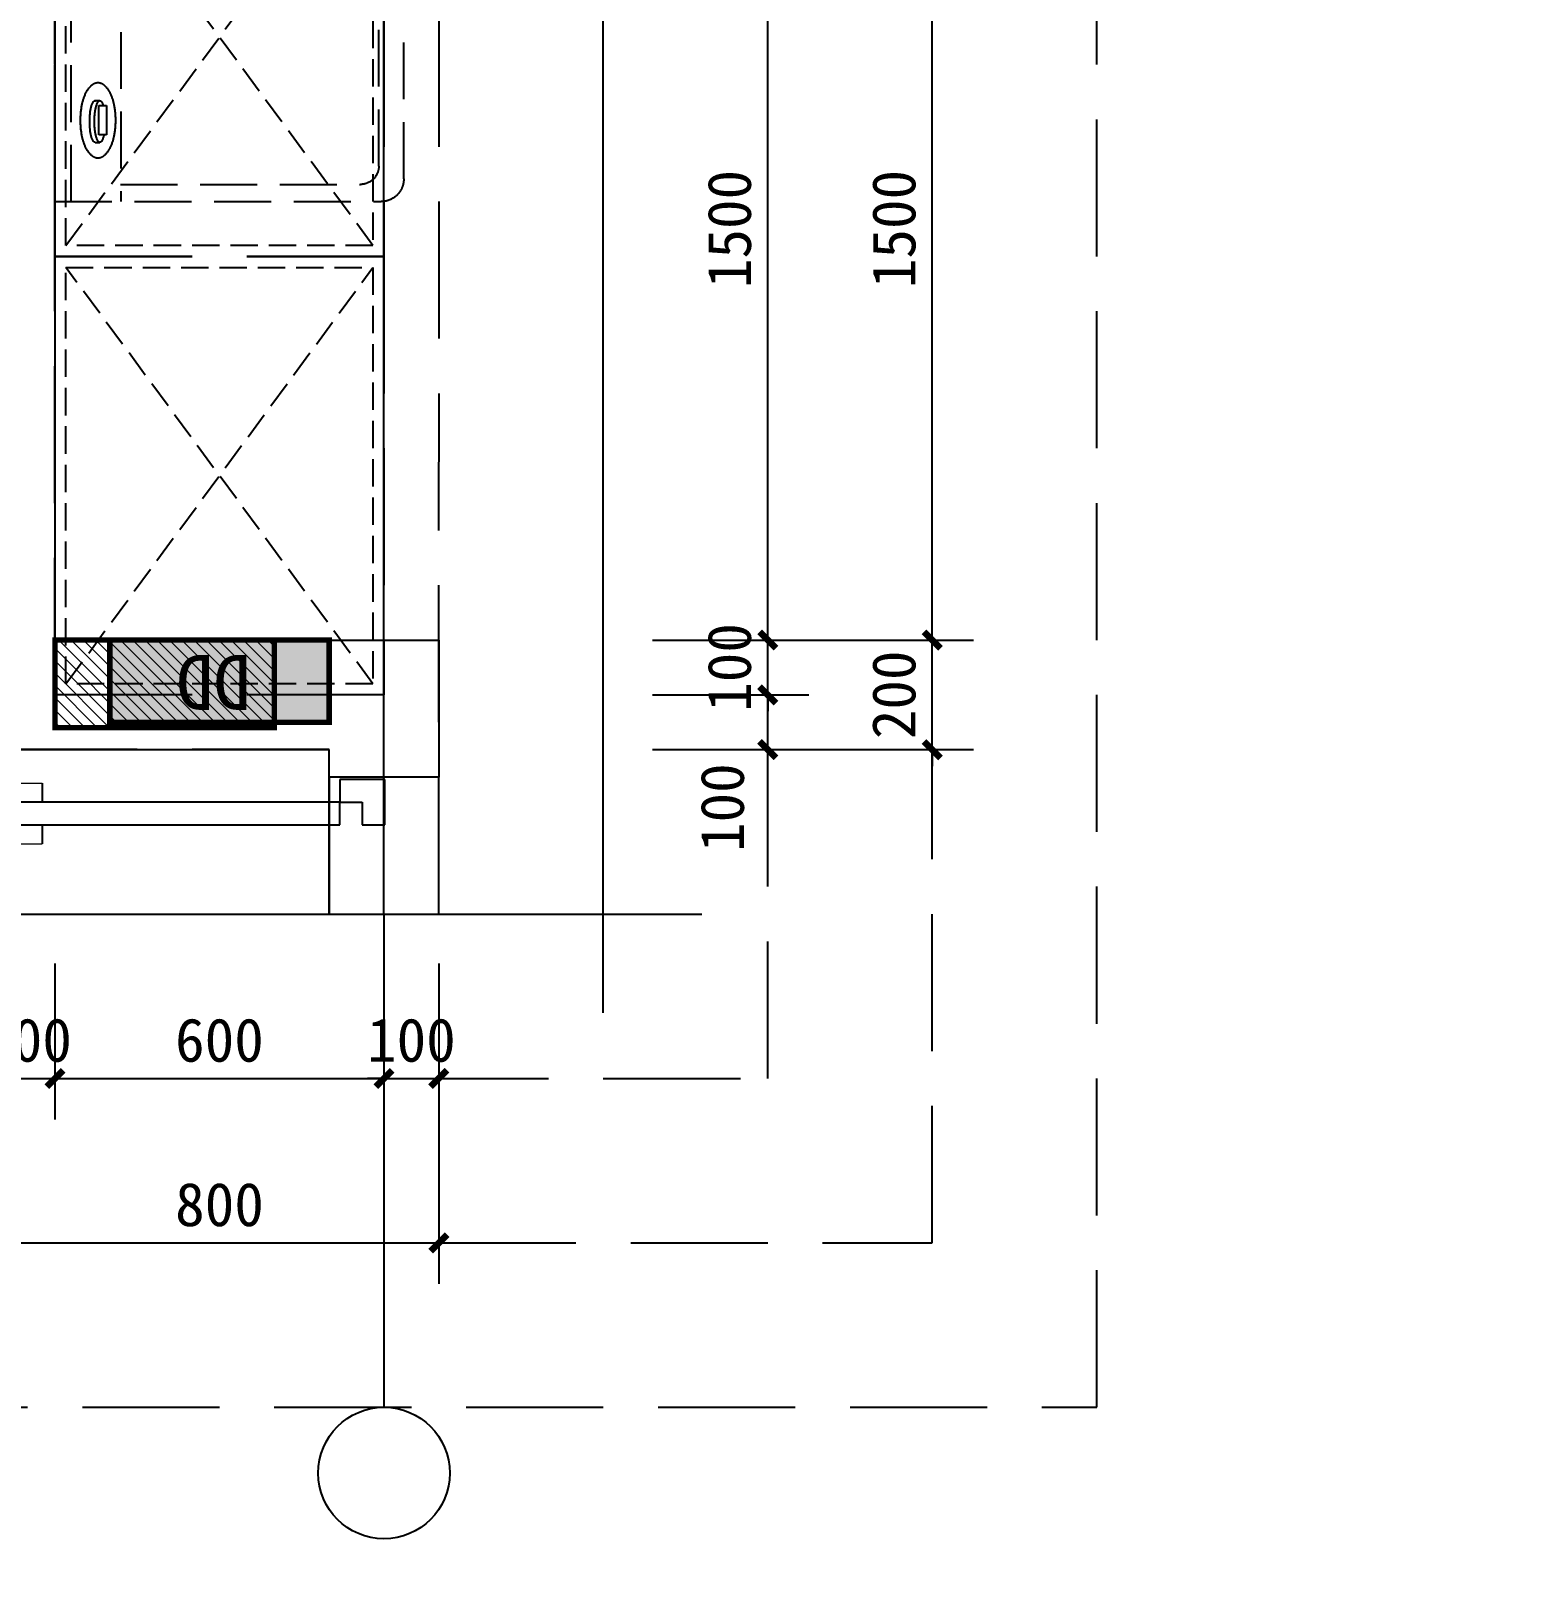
# Model space of a CAD drawing. Header units: millimetres. Extents: x -15 to 66915, y -15 to 18798.
# Drawn here: x 45122 to 47829, y 10256 to 13074 of the extents above; entities that cross this region are included whole.
import ezdxf
from ezdxf.enums import TextEntityAlignment as Align
from ezdxf.xclip import XClip

# ---------------------------------------------------------------- set-up
doc = ezdxf.new("R2010")
doc.units = ezdxf.units.MM
doc.header["$LTSCALE"] = 1000
doc.header["$XCLIPFRAME"] = 2
for name, pattern in [('1#2#楼$0$DOTE', [2.42, 2, -0.2, 0.02, -0.2]), ('105-WC$0$__DASH', [0.35, 0.25, -0.1]), ('105-墙体$0$DASH', [0.35, 0.25, -0.1]), ('105-家具-标$0$__DASH', [0.35, 0.25, -0.1]), ('105-家具-标$0$DASH', [0.35, 0.25, -0.1]), ('DASH', [0.35, 0.25, -0.1])]:
    doc.linetypes.add(name, pattern=pattern)
doc.layers.get('Defpoints').update_dxf_attribs({"color": 4, "linetype": 'DASH'})
for name, color, linetype in [('1#2#楼$0$A-ANNO-AXIS', 3, 'Continuous'), ('1#2#楼$0$A-ANNO-DIMS', 3, 'Continuous'), ('1#2#楼$0$A-ANNO-DOTE', 10, '1#2#楼$0$DOTE'), ('1#2#楼$0$A-ANNO-SYMB', 3, 'Continuous'), ('105-WC$0$A-FLOR-SPCL', 225, 'Continuous'), ('105-墙体$0$A-COLU-CONC-HATC', 204, 'Continuous'), ('105-墙体$0$A-DOOR', 51, 'Continuous'), ('105-墙体$0$A-WALL-BLOK', 131, 'Continuous'), ('105-墙体$0$A-WALL-CONC', 9, 'Continuous'), ('105-墙体$0$P-FIRE-FH', 1, 'Continuous'), ('105-家具-标$0$FF-FURN', 47, '105-家具-标$0$DASH'), ('105-家具-标$0$fur', 253, 'Continuous'), ('105-家具-标$0$JJ-02-活动家具', 47, '105-家具-标$0$DASH'), ('AXIS_TEXT', 7, 'Continuous')]:
    doc.layers.add(name, color=color, linetype=linetype)
doc.styles.add('1#2#楼$0$_TCH_DIM_T3', font='')
doc.styles.add('105-墙体$0$地上图例$0$平面图框$0$Style-ENGINEERING_1', font='simhei.ttf')
doc.styles.add('COMPLEX', font='COMPLEX')
doc.styles.get("Standard").update_dxf_attribs({"font": ''})
doc.styles.get('1#2#楼$0$_TCH_DIM_T3').set_extended_font_data('SimSun')
doc.styles.get('Standard').set_extended_font_data('SimSun')
doc.dimstyles.new('1#2#楼$0$_TCH_ARCH&&30', dxfattribs={"dimtxt": 79.303797, "dimasz": 30, "dimexe": 75, "dimexo": 90, "dimgap": 30, "dimtad": 1, "dimdec": 0, "dimzin": 0, "dimdsep": 46, "dimtxsty": '1#2#楼$0$_TCH_DIM_T3', "dimblk": '1#2#楼$0$_ArchTick', "dimcen": 0.09, "dimclrt": 7, "dimazin": 2, "dimtfac": 1, "dimtdec": 0, "dimtix": 1, "dimtmove": 2, "dimatfit": 3, "dimfxl": 100, "dimtolj": 1, "dimtzin": 0, "dimarcsym": 0})

# ---------------------------------------------------------------- blocks, each defined once
blk = doc.blocks.new('*U241')
at = {"color": 250, "linetype": '105-家具-标$0$DASH', "ltscale": 0.2}
for p, q in [((20, -580), (780, -20)), ((20, -20), (780, -580)), ((820, -580), (1580, -20)), ((820, -20), (1580, -580))]:
    blk.add_line(p, q, dxfattribs=at)
for points in [[(0, 0), (800, 0), (800, -600), (0, -600)], [(800, 0), (1600, 0), (1600, -600), (800, -600)]]:
    blk.add_lwpolyline(points, close=True)
for points in [[(20, -20), (780, -20), (780, -580), (20, -580)], [(820, -20), (1580, -20), (1580, -580), (820, -580)]]:
    blk.add_lwpolyline(points, close=True, dxfattribs=at)
blk = doc.blocks.new('105-家具-标$0$A$C640C06CE')
at = {"layer": '105-家具-标$0$FF-FURN'}
blk.add_line((0, -458), (0, -78.3), dxfattribs=at)
at = {"layer": '105-家具-标$0$FF-FURN', "extrusion": (0, 0, -1)}
for major_axis, start_param, end_param in [((-357.7, 0), 0.888621, 2.252972), ((-357.7, 1.2), -0.003333, 0.613772), ((349.2, 77.9), 4.06277, 4.162216), ((349.2, 77.9), 4.06277, 4.162216), ((-349.2, 77.9), 2.120969, 2.220415), ((-349.2, 77.9), 2.120969, 2.220415), ((357.7, 1.2), -0.613772, 0.003333), ((78.3, 0), 0.000513, 6.283698), ((78.3, 1), 3.385592, 4.494095), ((-78.3, 1), 1.78909, 2.897593), ((357.7, 1.2), 2.52782, 3.144925), ((-78.3, 1), -1.352502, -0.243999), ((78.3, 1), 0.243999, 1.352502), ((-357.7, 1.2), 3.13826, 3.755365), ((-349.2, 77.9), -1.020623, -0.921177), ((-349.2, 77.9), -1.020623, -0.921177), ((349.2, 77.9), 0.921177, 1.020623), ((349.2, 77.9), 0.921177, 1.020623), ((-357.7, 0), 4.030214, 5.394564)]:
    blk.add_ellipse((0, 0), major_axis=major_axis, ratio=1, start_param=start_param, end_param=end_param, dxfattribs=at)
at = {"layer": '105-家具-标$0$fur'}
for p, q in [((0, 610.6), (0, 534.3)), ((0, 534.3), (0, 610.6)), ((0, 458), (0, 78.3)), ((0, 78.3), (0, 458)), ((-242.9, 242.9), (-212.5, 212.5)), ((-212.5, 212.5), (-242.9, 242.9)), ((212.5, 212.5), (242.9, 242.9)), ((242.9, 242.9), (212.5, 212.5)), ((-182.2, 182.2), (-31.1, 31.1)), ((-31.1, 31.1), (-182.2, 182.2)), ((31.1, 31.1), (182.2, 182.2)), ((182.2, 182.2), (31.1, 31.1)), ((610.6, 0), (534.3, 0)), ((534.3, 0), (610.6, 0)), ((-610.6, 0), (-534.3, 0)), ((-534.3, 0), (-610.6, 0)), ((-458, 0), (-78.3, 0)), ((-78.3, 0), (-458, 0)), ((-182.2, -182.2), (-31.1, -31.1)), ((-31.1, -31.1), (-182.2, -182.2)), ((31.1, -31.1), (182.2, -182.2)), ((182.2, -182.2), (31.1, -31.1)), ((78.3, 0), (458, 0)), ((458, 0), (78.3, 0)), ((0, -78.3), (0, -458)), ((-242.9, -242.9), (-212.5, -212.5)), ((-212.5, -212.5), (-242.9, -242.9)), ((212.5, -212.5), (242.9, -242.9)), ((242.9, -242.9), (212.5, -212.5)), ((0, -534.3), (0, -610.6)), ((0, -610.6), (0, -534.3))]:
    blk.add_line(p, q, dxfattribs=at)
for major_axis, start_param, end_param in [((-141.1, 143.5), -0.608759, 0.008346), ((-145.8, 138.7), -0.825662, -0.726216), ((-145.8, 138.7), -0.825662, -0.726216), ((-142.5, 142), 4.028499, 5.392849), ((-144.3, 140.2), -0.014456, 0.602649), ((-171.4, 105.5), 0.467757, 0.567203), ((-171.4, 105.5), 0.467757, 0.567203), ((-32.1, 30.1), 3.109878, 9.393063), ((-32.1, 30.1), 0.2, 1.308503), ((-14.8, 16.2), 3.186593, 9.469778), ((-31, 31.2), -1.336602, -0.228099), ((-15.1, 16), 0.25847, 1.366973), ((-16.1, 15), -1.374959, -0.266456), ((-15.1, 16), 3.400063, 4.508566), ((-32.1, 30.1), 3.341592, 4.450095), ((-171.4, 105.5), 3.609349, 3.708795), ((-171.4, 105.5), 3.609349, 3.708795), ((-142.5, 142), 0.886906, 2.251257), ((-31, 31.2), 1.804991, 2.913494), ((-16.1, 15), 1.766633, 2.875136), ((-144.3, 140.2), 3.127137, 3.744242), ((-141.1, 143.5), 2.532833, 3.149938), ((-145.8, 138.7), 2.315931, 2.415377), ((-145.8, 138.7), 2.315931, 2.415377)]:
    blk.add_ellipse((0, 0), major_axis=major_axis, ratio=1, start_param=start_param, end_param=end_param, dxfattribs=at)
at = {"layer": '105-家具-标$0$fur', "extrusion": (0, 0, -1)}
for major_axis, start_param, end_param in [((-39.1, 0.4), 3.131185, 9.41437), ((39.1, 0.4), 3.382419, 4.490922), ((-39.1, 0.4), 1.792263, 2.900766), ((-39.1, 0.4), -1.349329, -0.240826), ((39.1, 0.4), 0.240826, 1.349329)]:
    blk.add_ellipse((0, 0), major_axis=major_axis, ratio=1, start_param=start_param, end_param=end_param, dxfattribs=at)
blk = doc.blocks.new('105-家具-标$0$A$C7C65464B')
at = {"layer": '105-家具-标$0$FF-FURN', "linetype": 'ByBlock'}
for p, q in [((0, 2823.9), (850.1, 2823.9)), ((0, 2823.9), (0, 0)), ((850.1, 2823.9), (850.1, 468.2)), ((850.1, 2478.1), (0, 2478.1)), ((169, 2311.3), (169, 2478.1))]:
    blk.add_line(p, q, dxfattribs=at)
at = {"layer": '105-家具-标$0$FF-FURN', "linetype": '105-家具-标$0$__DASH', "ltscale": 20}
blk.add_lwpolyline([(526.4, 2823.9), (526.4, 3211.4), (3206.4, 3211.4), (3206.4, 28.1), (850.1, 28.1)], dxfattribs=at)
blk.add_lwpolyline([(1750.1, 2477.9), (2350.1, 2477.9), (2350.1, 1277.9), (1750.1, 1277.9)], close=True, dxfattribs=at)
at = {"linetype": 'ByBlock', "xscale": 0.5453308063723759, "yscale": 0.5453308063723759, "zscale": 0.5453308063723759}
blk.add_blockref('105-家具-标$0$A$C640C06CE', (414.8, 2648.3), dxfattribs=at)
blk = doc.blocks.new('105-家具-标', base_point=(48050, 37750.5))
at = {"color": 8, "linetype": '105-家具-标$0$__DASH'}
blk.add_lwpolyline([(41100.1, 41550.5), (44600.1, 41550.5), (44600.1, 37750.5), (41100.1, 37750.5)], close=True, dxfattribs=at)
at = {"layer": 'Defpoints'}
for points in [[(41800.1, 41550.5), (44600.1, 41550.5), (44598.3, 45550.5), (41798.3, 45550.5)], [(44800, 41950.5), (48050, 41950.5), (48050, 37750.5), (44800, 37750.5)], [(41100.1, 37750.5), (44600.1, 37750.5), (44600.1, 41550.5), (41100.1, 41550.5)]]:
    blk.add_lwpolyline(points, close=True, dxfattribs=at)
at = {"layer": '105-家具-标$0$JJ-02-活动家具', "ltscale": 300, "xscale": -1, "rotation": 270.0005893236095}
blk.add_blockref('*U241', (45300.1, 42050.5), dxfattribs=at)
at = {"xscale": -1}
blk.add_blockref('105-家具-标$0$A$C7C65464B', (44580.1, 38000.5), dxfattribs=at)
blk = doc.blocks.new('105-墙体$0$弱电箱400x450x150')
at = {"layer": '105-墙体$0$P-FIRE-FH', "linetype": 'Continuous', "lineweight": 13}
h = blk.add_hatch(color=250, dxfattribs=at)
h.dxf.hatch_style = 1
h.paths.add_polyline_path([(0, 0), (0, 150), (400, 150), (400, 0)])
at = {"layer": '105-墙体$0$P-FIRE-FH', "linetype": 'Continuous', "lineweight": 13, "const_width": 10}
blk.add_lwpolyline([(0, 0), (0, 150), (400, 150), (400, 0)], close=True, dxfattribs=at)
at = {"layer": '105-墙体$0$P-FIRE-FH', "linetype": 'Continuous', "lineweight": 13, "style": '105-墙体$0$地上图例$0$平面图框$0$Style-ENGINEERING_1'}
blk.add_text('DD', height=100, dxfattribs=at).set_placement((210.7, 72.6), align=Align.MIDDLE_CENTER)
blk = doc.blocks.new('105-墙体$0$强电箱400x350x160')
at = {"layer": '105-墙体$0$P-FIRE-FH', "linetype": 'Continuous', "lineweight": 13}
h = blk.add_hatch(dxfattribs=at)
h.set_pattern_fill('ANSI31', color=256, scale=10)
h.set_pattern_definition([(45, (3250, -4340), (-11.22532, 11.22532), [])])
h.paths.add_polyline_path([(400, 160), (400, 0), (0, 0), (0, 160)])
at = {"layer": '105-墙体$0$P-FIRE-FH', "linetype": 'Continuous', "lineweight": 13, "const_width": 10}
blk.add_lwpolyline([(400, 160), (400, 0), (0, 0), (0, 160)], close=True, dxfattribs=at)
blk = doc.blocks.new('105-墙体$0$$DorLib2D$00000009')
for p, q in [((0.4129, 0.9053), (0.4129, 0.0807)), ((0.4541, 0.9053), (0.4129, 0.9053)), ((0.4541, 0.0807), (0.4541, 0.9053)), ((0.4129, 0.7822), (0.378, 0.7822)), ((0.489, 0.7822), (0.4541, 0.7822)), ((0.4129, 0.6235), (0.378, 0.6235)), ((0.489, 0.6235), (0.4541, 0.6235)), ((-0.4941, 0.0807), (-0.4529, 0.0807)), ((-0.4941, -0.0018), (-0.4941, 0.0807)), ((-0.4529, 0.0807), (-0.4529, 0.0395)), ((0.4129, 0.0807), (0.4541, 0.0807)), ((0.4953, 0.0807), (0.4541, 0.0807)), ((0.4541, 0.0807), (0.4541, 0.0395)), ((0.4953, -0.0018), (0.4953, 0.0807)), ((-0.4529, 0.0395), (-0.4117, 0.0395)), ((-0.4117, 0.0395), (-0.4117, -0.0018)), ((0.4541, 0.0395), (0.4129, 0.0395)), ((0.4129, 0.0395), (0.4129, -0.0018)), ((-0.4941, -0.0018), (-0.4941, -0.0018)), ((-0.4117, -0.0018), (-0.4941, -0.0018)), ((0.4129, -0.0018), (0.4953, -0.0018)), ((0.4953, -0.0018), (0.4953, -0.0018))]:
    blk.add_line(p, q)
at = {"lineweight": 13}
for p, q in [((0.378, 0.7822), (0.378, 0.6235)), ((0.489, 0.7822), (0.489, 0.6235))]:
    blk.add_line(p, q, dxfattribs=at)
blk.add_arc((0.3716, 0.0817), 0.8246, 87.134, 180.0717, dxfattribs=at)
blk = doc.blocks.new('105-墙体')
at = {"layer": '105-墙体$0$A-COLU-CONC-HATC'}
blk.add_hatch(color=256, dxfattribs=at).paths.add_polyline_path([(-3550, 3250), (-3550, 100), (-3450, 33.3), (-3350, 100), (-3350, 3250)])
at = {"layer": '105-墙体$0$A-DOOR', "linetype": '105-墙体$0$DASH'}
for p, q in [((-3550, 3250), (-3550, 4250)), ((-3350, 4250), (-3350, 3250))]:
    blk.add_line(p, q, dxfattribs=at)
at = {"layer": '105-墙体$0$A-WALL-BLOK'}
for p, q in [((-2850, 4500), (-2850, 6000)), ((-3550, 4500), (-3550, 4250)), ((-2850, 4500), (-3550, 4500)), ((-3350, 4250), (-3350, 4300)), ((-2750, 4300), (-3350, 4300)), ((-3550, 4250), (-3350, 4250)), ((-3350, 3250), (-3550, 3250))]:
    blk.add_line(p, q, dxfattribs=at)
at = {"layer": '105-墙体$0$A-WALL-CONC'}
for p, q in [((-3550, 3250), (-3550, 100)), ((-3350, 3250), (-3550, 3250)), ((-3350, 3250), (-3350, 100))]:
    blk.add_line(p, q, dxfattribs=at)
for name, p in [('105-墙体$0$弱电箱400x450x150', (-3350, 4350)), ('105-墙体$0$强电箱400x350x160', (-3250, 4340))]:
    blk.add_blockref(name, p)
at = {"layer": '105-墙体$0$A-DOOR', "xscale": 1000, "yscale": -1000, "zscale": 200, "rotation": 90}
blk.add_blockref('105-墙体$0$$DorLib2D$00000009', (-3450, 3750), dxfattribs=at)
blk = doc.blocks.new('105-WC$0$REWREWR')
at = {"layer": '105-WC$0$A-FLOR-SPCL', "linetype": '105-WC$0$__DASH', "ltscale": 0.5}
for p, q in [((15260162.3, -510296.4), (15260785.1, -510296.4)), ((15260112.3, -511062.7), (15260112.3, -510346.4)), ((15260190.1, -510351.3), (15260757.4, -510351.3)), ((15260835.1, -510346.4), (15260835.1, -511062.7)), ((15260150.1, -510918.5), (15260150.1, -510391.3)), ((15260797.4, -510918.5), (15260797.4, -510391.3)), ((15260835.1, -510918.1), (15260112.3, -510918.1)), ((15260323.9, -510949.8), (15260259.2, -510949.8)), ((15260259.2, -510949.8), (15260259.2, -510966.4)), ((15260323.9, -510966.4), (15260323.9, -510949.8)), ((15260242.6, -510974.7), (15260242.6, -510964.2)), ((15260259.2, -510966.4), (15260323.9, -510966.4)), ((15260334.3, -510975.9), (15260334.2, -510964.2)), ((15260709.4, -510997.1), (15260709.4, -511027.7)), ((15260792.6, -510997.1), (15260709.4, -510997.1)), ((15260792.6, -511027.7), (15260792.6, -510997.1)), ((15260112.3, -511026.9), (15260709.4, -511026.9)), ((15260792.6, -511026.9), (15260835.1, -511026.9)), ((15260112.3, -511062.7), (15260835.1, -511062.7))]:
    blk.add_line(p, q, dxfattribs=at)
blk.add_lwpolyline([(15260374, -510968.3, 0.185158), (15260369.1, -510955.6, 0.102042), (15260349.7, -510941.2, 0.060862), (15260324.6, -510933.2, 0.047173), (15260290.9, -510930, 0.047173), (15260257.1, -510933.2, 0.060862), (15260232.1, -510941.2, 0.102042), (15260212.6, -510955.6, 0.185158), (15260207.7, -510968.3, 0.185158), (15260212.6, -510981, 0.102042), (15260232.1, -510995.4, 0.060862), (15260257.1, -511003.4, 0.047173), (15260290.9, -511006.6, 0.047173), (15260324.6, -511003.4, 0.060862), (15260349.7, -510995.4, 0.102042), (15260369.1, -510981, 0.185158)], format="xyb", close=True, dxfattribs=at)
for points in [[(15260259.2, -510955.1, 0.008736), (15260256, -510955.8, 0.076276), (15260244.5, -510960.8, 0.259034), (15260242.6, -510964.2, 0.259034)], [(15260242.6, -510964.2, 0.259034), (15260244.5, -510967.6, 0.076276), (15260256, -510972.5, 0.036515), (15260269.5, -510975, 0.026615), (15260288.4, -510976, 0.026615), (15260307.2, -510975, 0.036515), (15260320.8, -510972.5, 0.076276), (15260332.3, -510967.6, 0.259034), (15260334.2, -510964.2, 0.259034), (15260332.3, -510960.8, 0.056762), (15260323.9, -510956.7, 0.036515)], [(15260242.6, -510974.7, 0.259034), (15260244.5, -510978.1, 0.076276), (15260256, -510983.1, 0.036515), (15260269.5, -510985.5, 0.026615), (15260288.4, -510986.5, 0.026615), (15260307.2, -510985.5, 0.036515), (15260320.8, -510983.1, 0.076276), (15260332.3, -510978.1, 0.259034), (15260334.2, -510974.7, 0.078462), (15260334, -510973.5, 0.056762)]]:
    blk.add_lwpolyline(points, format="xyb", dxfattribs=at)
blk.add_circle((15260748.8, -511027.7), 17.5, dxfattribs=at)
for centre, radius, start, end in [((15260162.3, -510346.4), 50, 90, 180), ((15260785.1, -510346.4), 50, 0, 90), ((15260190.1, -510391.3), 40, 90, 180), ((15260757.4, -510391.3), 40, 0, 90)]:
    blk.add_arc(centre, radius, start, end, dxfattribs=at)
at = {"layer": '105-WC$0$A-FLOR-SPCL', "linetype": '105-WC$0$__DASH', "ltscale": 0.5, "width": 0.8, "flags": 9}
for tag in ['YSIZE', 'XSIZE']:
    blk.add_attdef(tag, (15260490.1, -511062.7), '', height=0.5, rotation=180, dxfattribs=at)
blk = doc.blocks.new('105-WC', base_point=(0, -1800))
at = {"layer": '105-WC$0$A-FLOR-SPCL', "xscale": 0.830108359133127, "yscale": 0.830108359133127, "zscale": 0.830108359133127, "rotation": 90.00000000000001}
blk.add_blockref('105-WC$0$REWREWR', (-426187.4, -12670146.8), dxfattribs=at)
blk = doc.blocks.new('1#2#楼$0$bhgtfv')
ref = blk.add_blockref('105-家具-标', (-6350, -10050), dxfattribs=dict(xscale=-1))
XClip(ref).set_block_clipping_path([(48500.0000000003, 35550.2386765273), (37700.0000000002, 35550.5252865783), (37700.0000000012, 41950.5252865784), (40400.0000000003, 41950.5252865782), (40400.0000000003, 49450.2386765273), (48500.0000000001, 49450.2386765273)])
ref = blk.add_blockref('105-墙体', (-6450, -10150), dxfattribs=dict(xscale=-1))
XClip(ref).set_block_clipping_path([(350, -2100.286610051), (-10450.0000000001, -2100), (-10449.9999999991, 4300.0000000001), (-7750, 4299.9999999999), (-7750, 11799.713389949), (349.9999999998, 11799.713389949)])
ref = blk.add_blockref('105-WC', (-5550, -4050), dxfattribs=dict(xscale=-1))
XClip(ref).set_block_clipping_path([(1250, -10000.2868623872), (-9550.0000000001, -10000.0002523362), (-9549.9999999991, -3600.0002523361), (-6850, -3600.0002523363), (-6850, 3899.7131376128), (1249.9999999997, 3899.7131376128)])
blk = doc.blocks.new('1#2#楼$0$_ArchTick')
at = {"color": 0, "linetype": 'ByBlock', "const_width": 0.4}
blk.add_lwpolyline([(-0.5, -0.5), (0.5, 0.5)], dxfattribs=at)
blk = doc.blocks.new('*D575')
at = {"layer": '1#2#楼$0$A-ANNO-DIMS', "color": 0, "lineweight": -2, "transparency": 16777216}
for p, q in [((45765.5, 11372.7), (45765.5, 11087.7)), ((45865.5, 11372.7), (45865.5, 11087.7)), ((45765.5, 11162.7), (45735.5, 11162.7)), ((45765.5, 11162.7), (45865.5, 11162.7)), ((45865.5, 11162.7), (45895.5, 11162.7))]:
    blk.add_line(p, q, dxfattribs=at)
at = {"layer": 'Defpoints', "color": 0, "transparency": 16777216}
for p in [(45765.5, 11462.7), (45865.5, 11462.7), (45865.5, 11162.7)]:
    blk.add_point(p, dxfattribs=at)
at = {"layer": '1#2#楼$0$A-ANNO-DIMS', "color": 0, "lineweight": -2, "transparency": 16777216, "xscale": 30, "yscale": 30, "zscale": 30}
blk.add_blockref('1#2#楼$0$_ArchTick', (45765.5, 11162.7), dxfattribs=at)
at = {"layer": '1#2#楼$0$A-ANNO-DIMS', "color": 0, "lineweight": -2, "transparency": 16777216, "xscale": 30, "yscale": 30, "zscale": 30, "rotation": 180}
blk.add_blockref('1#2#楼$0$_ArchTick', (45865.5, 11162.7), dxfattribs=at)
at = {"layer": '1#2#楼$0$A-ANNO-DIMS', "color": 7, "transparency": 16777216, "insert": (45815.5, 11232.3), "char_height": 79.3, "attachment_point": 5, "style": '1#2#楼$0$_TCH_DIM_T3'}
blk.add_mtext('\\A1;100', dxfattribs=at)
blk = doc.blocks.new('*D576')
at = {"layer": '1#2#楼$0$A-ANNO-DIMS', "color": 0, "lineweight": -2, "transparency": 16777216}
for p, q in [((45165.4, 11372.7), (45165.4, 11087.7)), ((45765.5, 11372.7), (45765.5, 11087.7)), ((45165.4, 11162.7), (45765.5, 11162.7))]:
    blk.add_line(p, q, dxfattribs=at)
at = {"layer": 'Defpoints', "color": 0, "transparency": 16777216}
for p in [(45165.4, 11462.7), (45765.5, 11462.7), (45765.5, 11162.7)]:
    blk.add_point(p, dxfattribs=at)
at = {"layer": '1#2#楼$0$A-ANNO-DIMS', "color": 0, "lineweight": -2, "transparency": 16777216, "xscale": 30, "yscale": 30, "zscale": 30, "rotation": 180}
blk.add_blockref('1#2#楼$0$_ArchTick', (45165.4, 11162.7), dxfattribs=at)
at = {"layer": '1#2#楼$0$A-ANNO-DIMS', "color": 0, "lineweight": -2, "transparency": 16777216, "xscale": 30, "yscale": 30, "zscale": 30}
blk.add_blockref('1#2#楼$0$_ArchTick', (45765.5, 11162.7), dxfattribs=at)
at = {"layer": '1#2#楼$0$A-ANNO-DIMS', "color": 7, "transparency": 16777216, "insert": (45465.4, 11232.3), "char_height": 79.3, "attachment_point": 5, "style": '1#2#楼$0$_TCH_DIM_T3'}
blk.add_mtext('\\A1;600', dxfattribs=at)
blk = doc.blocks.new('*D577')
at = {"layer": '1#2#楼$0$A-ANNO-DIMS', "color": 0, "lineweight": -2, "transparency": 16777216}
for p, q in [((45065.5, 11372.7), (45065.5, 11087.7)), ((45165.4, 11372.7), (45165.4, 11087.7)), ((45065.5, 11162.7), (45035.5, 11162.7)), ((45065.5, 11162.7), (45165.4, 11162.7)), ((45165.4, 11162.7), (45195.4, 11162.7))]:
    blk.add_line(p, q, dxfattribs=at)
at = {"layer": 'Defpoints', "color": 0, "transparency": 16777216}
for p in [(45065.5, 11462.7), (45165.4, 11462.7), (45165.4, 11162.7)]:
    blk.add_point(p, dxfattribs=at)
at = {"layer": '1#2#楼$0$A-ANNO-DIMS', "color": 0, "lineweight": -2, "transparency": 16777216, "xscale": 30, "yscale": 30, "zscale": 30}
blk.add_blockref('1#2#楼$0$_ArchTick', (45065.5, 11162.7), dxfattribs=at)
at = {"layer": '1#2#楼$0$A-ANNO-DIMS', "color": 0, "lineweight": -2, "transparency": 16777216, "xscale": 30, "yscale": 30, "zscale": 30, "rotation": 180}
blk.add_blockref('1#2#楼$0$_ArchTick', (45165.4, 11162.7), dxfattribs=at)
at = {"layer": '1#2#楼$0$A-ANNO-DIMS', "color": 7, "transparency": 16777216, "insert": (45115.4, 11232.3), "char_height": 79.3, "attachment_point": 5, "style": '1#2#楼$0$_TCH_DIM_T3'}
blk.add_mtext('\\A1;100', dxfattribs=at)
blk = doc.blocks.new('_AXISO')
blk.add_circle((0, 0), 0.5)
at = {"layer": 'AXIS_TEXT', "style": 'COMPLEX', "width": 1.041667}
blk.add_attdef('A', text='', height=0.56, dxfattribs=at).set_placement((-0.25, -0.28), (0.25, -0.28), align=Align.FIT)
blk = doc.blocks.new('*D583')
at = {"layer": '1#2#楼$0$A-ANNO-DIMS', "color": 0, "lineweight": -2, "transparency": 16777216}
for p, q in [((45065.5, 11372.7), (45065.5, 10787.7)), ((45865.5, 11372.7), (45865.5, 10787.7)), ((45065.5, 10862.7), (45865.5, 10862.7))]:
    blk.add_line(p, q, dxfattribs=at)
at = {"layer": 'Defpoints', "color": 0, "transparency": 16777216}
for p in [(45065.5, 11462.7), (45865.5, 11462.7), (45865.5, 10862.7)]:
    blk.add_point(p, dxfattribs=at)
at = {"layer": '1#2#楼$0$A-ANNO-DIMS', "color": 0, "lineweight": -2, "transparency": 16777216, "xscale": 30, "yscale": 30, "zscale": 30, "rotation": 180}
blk.add_blockref('1#2#楼$0$_ArchTick', (45065.5, 10862.7), dxfattribs=at)
at = {"layer": '1#2#楼$0$A-ANNO-DIMS', "color": 0, "lineweight": -2, "transparency": 16777216, "xscale": 30, "yscale": 30, "zscale": 30}
blk.add_blockref('1#2#楼$0$_ArchTick', (45865.5, 10862.7), dxfattribs=at)
at = {"layer": '1#2#楼$0$A-ANNO-DIMS', "color": 7, "transparency": 16777216, "insert": (45465.5, 10932.3), "char_height": 79.3, "attachment_point": 5, "style": '1#2#楼$0$_TCH_DIM_T3'}
blk.add_mtext('\\A1;800', dxfattribs=at)
blk = doc.blocks.new('*D599')
at = {"layer": '1#2#楼$0$A-ANNO-DIMS', "color": 0, "lineweight": -2, "transparency": 16777216}
for p, q in [((46255.5, 11862.7), (46540.5, 11862.7)), ((46465.5, 11762.7), (46465.5, 11862.7)), ((46255.5, 11762.7), (46540.5, 11762.7))]:
    blk.add_line(p, q, dxfattribs=at)
at = {"layer": 'Defpoints', "color": 0, "transparency": 16777216}
for p in [(46165.5, 11862.7), (46465.5, 11862.7), (46165.5, 11762.7)]:
    blk.add_point(p, dxfattribs=at)
at = {"layer": '1#2#楼$0$A-ANNO-DIMS', "color": 0, "lineweight": -2, "transparency": 16777216, "xscale": 30, "yscale": 30, "zscale": 30}
for p, rotation in [((46465.5, 11862.7), 90), ((46465.5, 11762.7), 270)]:
    blk.add_blockref('1#2#楼$0$_ArchTick', p, dxfattribs=dict(at, rotation=rotation))
at = {"layer": '1#2#楼$0$A-ANNO-DIMS', "color": 7, "transparency": 16777216, "insert": (46383, 11656.9), "char_height": 79.3, "attachment_point": 5, "rotation": 90, "style": '1#2#楼$0$_TCH_DIM_T3'}
blk.add_mtext('\\A1;100', dxfattribs=at)
blk = doc.blocks.new('*D600')
at = {"layer": '1#2#楼$0$A-ANNO-DIMS', "color": 0, "lineweight": -2, "transparency": 16777216}
for p, q in [((46465.5, 11962.7), (46465.5, 11992.7)), ((46255.5, 11962.7), (46540.5, 11962.7)), ((46465.5, 11862.7), (46465.5, 11962.7)), ((46255.5, 11862.7), (46540.5, 11862.7)), ((46465.5, 11862.7), (46465.5, 11832.7))]:
    blk.add_line(p, q, dxfattribs=at)
at = {"layer": 'Defpoints', "color": 0, "transparency": 16777216}
for p in [(46165.5, 11962.7), (46465.5, 11962.7), (46165.5, 11862.7)]:
    blk.add_point(p, dxfattribs=at)
at = {"layer": '1#2#楼$0$A-ANNO-DIMS', "color": 0, "lineweight": -2, "transparency": 16777216, "xscale": 30, "yscale": 30, "zscale": 30}
for p, rotation in [((46465.5, 11962.7), 270), ((46465.5, 11862.7), 90)]:
    blk.add_blockref('1#2#楼$0$_ArchTick', p, dxfattribs=dict(at, rotation=rotation))
at = {"layer": '1#2#楼$0$A-ANNO-DIMS', "color": 7, "transparency": 16777216, "insert": (46395.8, 11912.7), "char_height": 79.3, "attachment_point": 5, "rotation": 90, "style": '1#2#楼$0$_TCH_DIM_T3'}
blk.add_mtext('\\A1;100', dxfattribs=at)
blk = doc.blocks.new('*D601')
at = {"layer": '1#2#楼$0$A-ANNO-DIMS', "color": 0, "lineweight": -2, "transparency": 16777216}
for p, q in [((46255.5, 13462.7), (46540.5, 13462.7)), ((46465.5, 11962.7), (46465.5, 13462.7)), ((46255.5, 11962.7), (46540.5, 11962.7))]:
    blk.add_line(p, q, dxfattribs=at)
at = {"layer": 'Defpoints', "color": 0, "transparency": 16777216}
for p in [(46165.5, 13462.7), (46465.5, 13462.7), (46165.5, 11962.7)]:
    blk.add_point(p, dxfattribs=at)
at = {"layer": '1#2#楼$0$A-ANNO-DIMS', "color": 0, "lineweight": -2, "transparency": 16777216, "xscale": 30, "yscale": 30, "zscale": 30}
for p, rotation in [((46465.5, 13462.7), 90), ((46465.5, 11962.7), 270)]:
    blk.add_blockref('1#2#楼$0$_ArchTick', p, dxfattribs=dict(at, rotation=rotation))
at = {"layer": '1#2#楼$0$A-ANNO-DIMS', "color": 7, "transparency": 16777216, "insert": (46395.8, 12712.7), "char_height": 79.3, "attachment_point": 5, "rotation": 90, "style": '1#2#楼$0$_TCH_DIM_T3'}
blk.add_mtext('\\A1;1500', dxfattribs=at)
blk = doc.blocks.new('*D611')
at = {"layer": '1#2#楼$0$A-ANNO-DIMS', "color": 0, "lineweight": -2, "transparency": 16777216}
for p, q in [((46345.5, 13462.7), (46840.5, 13462.7)), ((46765.5, 11962.7), (46765.5, 13462.7)), ((46345.5, 11962.7), (46840.5, 11962.7))]:
    blk.add_line(p, q, dxfattribs=at)
at = {"layer": 'Defpoints', "color": 0, "transparency": 16777216}
for p in [(46255.5, 13462.7), (46765.5, 13462.7), (46255.5, 11962.7)]:
    blk.add_point(p, dxfattribs=at)
at = {"layer": '1#2#楼$0$A-ANNO-DIMS', "color": 0, "lineweight": -2, "transparency": 16777216, "xscale": 30, "yscale": 30, "zscale": 30}
for p, rotation in [((46765.5, 13462.7), 90), ((46765.5, 11962.7), 270)]:
    blk.add_blockref('1#2#楼$0$_ArchTick', p, dxfattribs=dict(at, rotation=rotation))
at = {"layer": '1#2#楼$0$A-ANNO-DIMS', "color": 7, "transparency": 16777216, "insert": (46695.8, 12712.7), "char_height": 79.3, "attachment_point": 5, "rotation": 90, "style": '1#2#楼$0$_TCH_DIM_T3'}
blk.add_mtext('\\A1;1500', dxfattribs=at)
blk = doc.blocks.new('*D612')
at = {"layer": '1#2#楼$0$A-ANNO-DIMS', "color": 0, "lineweight": -2, "transparency": 16777216}
for p, q in [((46765.5, 11962.7), (46765.5, 11992.7)), ((46345.5, 11962.7), (46840.5, 11962.7)), ((46765.5, 11762.7), (46765.5, 11962.7)), ((46345.5, 11762.7), (46840.5, 11762.7)), ((46765.5, 11762.7), (46765.5, 11732.7))]:
    blk.add_line(p, q, dxfattribs=at)
at = {"layer": 'Defpoints', "color": 0, "transparency": 16777216}
for p in [(46255.5, 11962.7), (46765.5, 11962.7), (46255.5, 11762.7)]:
    blk.add_point(p, dxfattribs=at)
at = {"layer": '1#2#楼$0$A-ANNO-DIMS', "color": 0, "lineweight": -2, "transparency": 16777216, "xscale": 30, "yscale": 30, "zscale": 30}
for p, rotation in [((46765.5, 11962.7), 270), ((46765.5, 11762.7), 90)]:
    blk.add_blockref('1#2#楼$0$_ArchTick', p, dxfattribs=dict(at, rotation=rotation))
at = {"layer": '1#2#楼$0$A-ANNO-DIMS', "color": 7, "transparency": 16777216, "insert": (46695.8, 11862.7), "char_height": 79.3, "attachment_point": 5, "rotation": 90, "style": '1#2#楼$0$_TCH_DIM_T3'}
blk.add_mtext('\\A1;200', dxfattribs=at)
blk = doc.blocks.new('1#2#楼')
ref = blk.add_blockref('1#2#楼$0$bhgtfv', (48765.5, 17612.7))
XClip(ref).set_block_clipping_path([(-6850, -6150.0000760176), (-2600, -1749.9997476638)])
at = {"layer": '1#2#楼$0$A-ANNO-AXIS', "xscale": 240, "yscale": 240, "zscale": 240}
blk.add_blockref('_AXISO', (45765.5, 10442.7), dxfattribs=at)
at = {"layer": '1#2#楼$0$A-ANNO-DIMS'}
for p1, p2, picture, middle in [((46255.5, 11962.7), (46255.5, 13462.7), '*D611', (46695.8, 12712.7)), ((46255.5, 11762.7), (46255.5, 11962.7), '*D612', (46695.8, 11862.7))]:
    dim = blk.add_aligned_dim(p1=p1, p2=p2, distance=-510, dimstyle='1#2#楼$0$_TCH_ARCH&&30', dxfattribs=at)
    dim.commit()
    dim.dimension.update_dxf_attribs({"geometry": picture, "text_midpoint": middle})
at = {"layer": '1#2#楼$0$A-ANNO-AXIS'}
blk.add_line((45765.5, 11462.7), (45765.5, 10562.7), dxfattribs=at)
at = {"layer": '1#2#楼$0$A-ANNO-DOTE'}
blk.add_lwpolyline([(45765.5, 11462.7), (45765.5, 15862.7)], dxfattribs=at)
at = {"layer": '1#2#楼$0$A-ANNO-SYMB'}
for points in [[(46165.5, 11282.7), (46165.5, 13628.9), (46102.5, 13651.8), (46228.5, 13674.1), (46165.5, 13696.4), (46165.5, 16042.7)], [(41735.5, 11462.7), (44006.7, 11462.7), (44029.6, 11525.7), (44051.9, 11399.7), (44074.2, 11462.7), (46345.5, 11462.7)]]:
    blk.add_lwpolyline(points, dxfattribs=at)
at = {"layer": 'Defpoints'}
for points in [[(41015.5, 10562.7), (47065.5, 10562.7), (47065.5, 16762.7), (41015.5, 16762.7)], [(41315.5, 10862.7), (46765.5, 10862.7), (46765.5, 16462.7), (41315.5, 16462.7)], [(41615.5, 11162.7), (46465.5, 11162.7), (46465.5, 16162.7), (41615.5, 16162.7)]]:
    blk.add_lwpolyline(points, close=True, dxfattribs=at)
at = {"layer": 'Defpoints', "ltscale": 800}
blk.add_lwpolyline([(41915.5, 11462.7), (46165.5, 11462.7), (46165.5, 15862.7), (41915.5, 15862.7)], close=True, dxfattribs=at)
at = {"layer": '1#2#楼$0$A-ANNO-DIMS'}
for p1, p2, distance, picture, middle in [((46165.5, 11962.7), (46165.5, 13462.7), -300, '*D601', (46395.8, 12712.7)), ((46165.5, 11862.7), (46165.5, 11962.7), -300, '*D600', (46395.8, 11912.7)), ((45065.5, 11462.7), (45165.4, 11462.7), -300, '*D577', (45115.4, 11232.3)), ((45065.5, 11462.7), (45865.5, 11462.7), -600, '*D583', (45465.5, 10932.3)), ((45165.4, 11462.7), (45765.5, 11462.7), -300, '*D576', (45465.4, 11232.3)), ((45765.5, 11462.7), (45865.5, 11462.7), -300, '*D575', (45815.5, 11232.3))]:
    dim = blk.add_aligned_dim(p1=p1, p2=p2, distance=distance, dimstyle='1#2#楼$0$_TCH_ARCH&&30', dxfattribs=at)
    dim.commit()
    dim.dimension.update_dxf_attribs({"geometry": picture, "text_midpoint": middle})
dim = blk.add_linear_dim(base=(46465.5, 11862.7), p1=(46165.5, 11762.7), p2=(46165.5, 11862.7), angle=90, dimstyle='1#2#楼$0$_TCH_ARCH&&30', dxfattribs=at)
dim.commit()
dim.dimension.update_dxf_attribs({"geometry": '*D599', "text_midpoint": (46383, 11656.9), "dimtype": 161})

msp = doc.modelspace()

# ---------------------------------------------------------------- block references
msp.add_blockref('1#2#楼', (0, 0))

doc.saveas('drawing.dxf')
